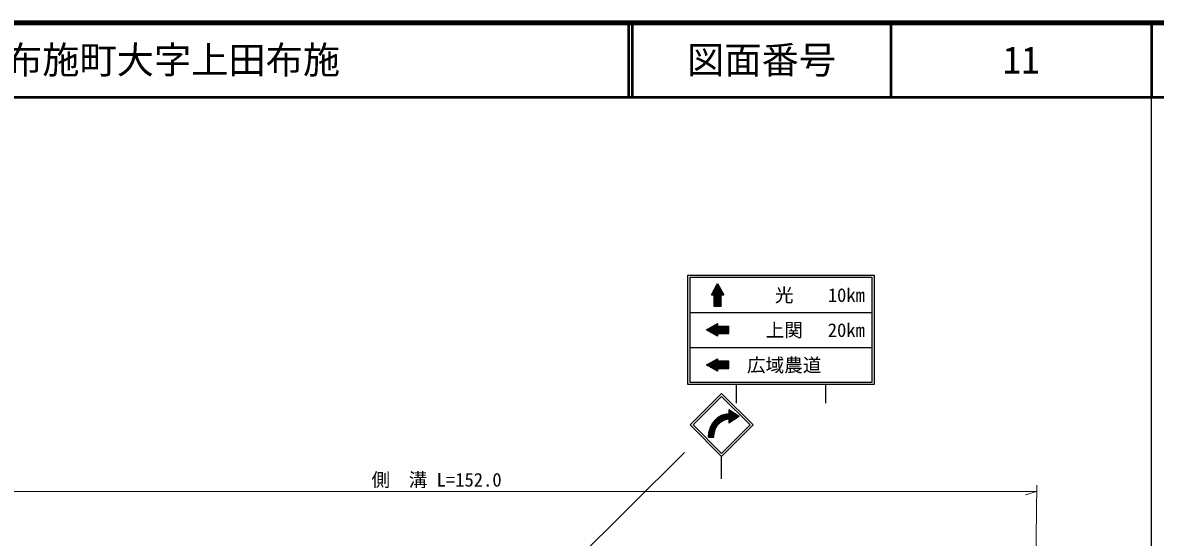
# Model space of a CAD drawing. Units: millimetres, scale not verified. Extents: x 40000 to 680000, y 20000 to 380000.
# Drawn here: x 427398 to 579500, y 310941 to 380000 of the extents above; entities that cross this region are included whole.
import ezdxf
from ezdxf.enums import TextEntityAlignment as Align

# ---------------------------------------------------------------- set-up
doc = ezdxf.new("R2010")
doc.units = ezdxf.units.MM
doc.header["$LTSCALE"] = 1000
for name, color, linetype, lineweight in [('M-STR-HTXT', 7, 'Continuous', 13), ('M-STR-STRC', 7, 'Continuous', 25), ('M-TTL', 2, 'Continuous', 140), ('M-TTL-BAND', 7, 'Continuous', 25), ('M-TTL-LINE', 7, 'Continuous', 50)]:
    doc.layers.add(name, color=color, linetype=linetype, lineweight=lineweight)
doc.layers.add('M-TTL-TXT', color=7, linetype='Continuous')
doc.styles.add('ＭＳ ゴシック', font='')
doc.styles.get('ＭＳ ゴシック').set_extended_font_data('MS Gothic')

msp = doc.modelspace()

# ---------------------------------------------------------------- linework, layer by layer
at = {"layer": 'M-STR-HTXT'}
for p, q in [((563246, 290801), (563567, 317956)), ((418878, 317084), (563557, 317084)), ((563557, 317084), (562057, 316664))]:
    msp.add_line(p, q, dxfattribs=at)
at = {"layer": 'M-STR-STRC'}
for p, q in [((516738, 331430), (516738, 346130)), ((516738, 346130), (541738, 346130)), ((517038, 331730), (517038, 345830)), ((517038, 345830), (541438, 345830)), ((541438, 345830), (541438, 331730)), ((541738, 346130), (541738, 331430)), ((519880, 343480), (520713, 344980)), ((520044, 343775), (520208, 343480)), ((520118, 343909), (521190, 341980)), ((520192, 344043), (521213, 342206)), ((520267, 344177), (521213, 342473)), ((520341, 344310), (521213, 342741)), ((520415, 344444), (521213, 343009)), ((520490, 344578), (521213, 343277)), ((520564, 344712), (521249, 343480)), ((520638, 344846), (521397, 343480)), ((520713, 344980), (521546, 343480)), ((519880, 343480), (520213, 343480)), ((519895, 343507), (519910, 343480)), ((519969, 343641), (520059, 343480)), ((520213, 343480), (520213, 341980)), ((520213, 343470), (521041, 341980)), ((520213, 343203), (520892, 341980)), ((520213, 342935), (520744, 341980)), ((520213, 342667), (520595, 341980)), ((520213, 342400), (520446, 341980)), ((521213, 343480), (521546, 343480)), ((521213, 341980), (521213, 343480)), ((517038, 341130), (541438, 341130)), ((520213, 342132), (520297, 341980)), ((520213, 341980), (521213, 341980)), ((519214, 338779), (520713, 339612)), ((519347, 338705), (520713, 339464)), ((519481, 338631), (520713, 339316)), ((519614, 338557), (520916, 339280)), ((519748, 338482), (521184, 339280)), ((519882, 338408), (521451, 339280)), ((520016, 338333), (521719, 339280)), ((520150, 338259), (521987, 339280)), ((520284, 338185), (522213, 339257)), ((520713, 339612), (520713, 339280)), ((520713, 339280), (522213, 339280)), ((522213, 338280), (522213, 339280)), ((520713, 337948), (519214, 338779)), ((520417, 338110), (520713, 338275)), ((520551, 338036), (520713, 338126)), ((520685, 337962), (520713, 337977)), ((520713, 338280), (520713, 337948)), ((520713, 338280), (522213, 338280)), ((520722, 338280), (522213, 339108)), ((520990, 338280), (522213, 338959)), ((521257, 338280), (522213, 338810)), ((521525, 338280), (522213, 338662)), ((521793, 338280), (522213, 338513)), ((522061, 338280), (522213, 338364)), ((517038, 336430), (541438, 336430)), ((519214, 334079), (520713, 334912)), ((519347, 334005), (520713, 334764)), ((520713, 334912), (520713, 334580)), ((520713, 333248), (519214, 334079)), ((519481, 333931), (520713, 334616)), ((519614, 333857), (520916, 334580)), ((519748, 333782), (521184, 334580)), ((519882, 333708), (521451, 334580)), ((520016, 333633), (521719, 334580)), ((520150, 333559), (521987, 334580)), ((520284, 333485), (522213, 334557)), ((520417, 333410), (520713, 333575)), ((520551, 333336), (520713, 333426)), ((520685, 333262), (520713, 333277)), ((522213, 334580), (520713, 334580)), ((520713, 333580), (520713, 333248)), ((520713, 333580), (522213, 333580)), ((520722, 333580), (522213, 334408)), ((520990, 333580), (522213, 334259)), ((521257, 333580), (522213, 334110)), ((521525, 333580), (522213, 333962)), ((521793, 333580), (522213, 333813)), ((522061, 333580), (522213, 333664)), ((522213, 333580), (522213, 334580)), ((541438, 331730), (517038, 331730)), ((541738, 331430), (516738, 331430)), ((517016, 326021), (521259, 330263)), ((521259, 330263), (525502, 326021)), ((523238, 328930), (523238, 331430)), ((535238, 328930), (535238, 331430)), ((521259, 329839), (517440, 326021)), ((525077, 326021), (521259, 329839)), ((522888, 327634), (519732, 325606)), ((522767, 327712), (519823, 325819)), ((522647, 327789), (519930, 326042)), ((521953, 327497), (520075, 326290)), ((521619, 327437), (520304, 326591)), ((523008, 327557), (521746, 326746)), ((523128, 327480), (522082, 326807)), ((522209, 328071), (522209, 327521)), ((523609, 327171), (522209, 328071)), ((522287, 328021), (522209, 327971)), ((522407, 327943), (522209, 327816)), ((522527, 327866), (522209, 327662)), ((523248, 327402), (522209, 326734)), ((523368, 327325), (522209, 326580)), ((523489, 327248), (522209, 326425)), ((523609, 327171), (522209, 326271)), ((521259, 321778), (517016, 326021)), ((517440, 326021), (521259, 322202)), ((520496, 325633), (519573, 325040)), ((520647, 325885), (519612, 325220)), ((520868, 326182), (519665, 325408)), ((525502, 326021), (521259, 321778)), ((521259, 322202), (525077, 326021)), ((522209, 326734), (522209, 326271)), ((520249, 324856), (519509, 324381)), ((519509, 324371), (520209, 324371)), ((520283, 325032), (519511, 324537)), ((520337, 325222), (519519, 324696)), ((520404, 325420), (519544, 324867)), ((520221, 324684), (519734, 324371)), ((520215, 324525), (519974, 324371)), ((484529, 290859), (516257, 322303)), ((521259, 318778), (521259, 321778))]:
    msp.add_line(p, q, dxfattribs=at)
for points in [[(519509, 324371), (519558, 324967), (519771, 325725), (520035, 326239), (520378, 326685), (520786, 327048), (521246, 327314), (522209, 327521)], [(520209, 324371), (520269, 324965), (520444, 325523), (520725, 326013), (521094, 326405), (521530, 326675), (522006, 326808), (522209, 326821)]]:
    msp.add_lwpolyline(points, dxfattribs=at)
at = {"layer": 'M-TTL'}
msp.add_line((680000, 380000), (40000, 380000), dxfattribs=at)
at = {"layer": 'M-TTL-BAND'}
msp.add_line((579000, 20000), (579000, 370000), dxfattribs=at)
at = {"layer": 'M-TTL-LINE'}
for p, q in [((508747, 380000), (508747, 370000)), ((509247, 380000), (509247, 370000)), ((543997, 380000), (543997, 370000)), ((579000, 380000), (579000, 370000)), ((40000, 370000), (680000, 370000))]:
    msp.add_line(p, q, dxfattribs=at)

# ---------------------------------------------------------------- texts
at = {"layer": 'M-STR-HTXT', "style": 'ＭＳ ゴシック'}
msp.add_text('側\u3000溝 L=152.0', height=1833, dxfattribs=at).set_placement((474239, 317198), align=Align.BOTTOM_LEFT)
at = {"layer": 'M-STR-STRC', "style": 'ＭＳ ゴシック'}
for s, p in [('光', (528409, 341979)), ('10km', (535513, 341979)), ('上関', (527159, 337279)), ('20km', (535513, 337279)), ('広域農道', (524659, 332579))]:
    msp.add_text(s, height=1833, dxfattribs=at).set_placement(p, align=Align.BOTTOM_LEFT)
at = {"layer": 'M-TTL-TXT', "style": 'ＭＳ ゴシック'}
msp.add_text('熊毛郡田布施町大字上田布施', height=3666, dxfattribs=at).set_placement((405024, 375000), align=Align.MIDDLE_LEFT)
for s, p in [('図面番号', (526622, 375000)), ('11', (561497, 375000))]:
    msp.add_text(s, height=3666, dxfattribs=at).set_placement(p, align=Align.MIDDLE_CENTER)

doc.saveas('drawing.dxf')
